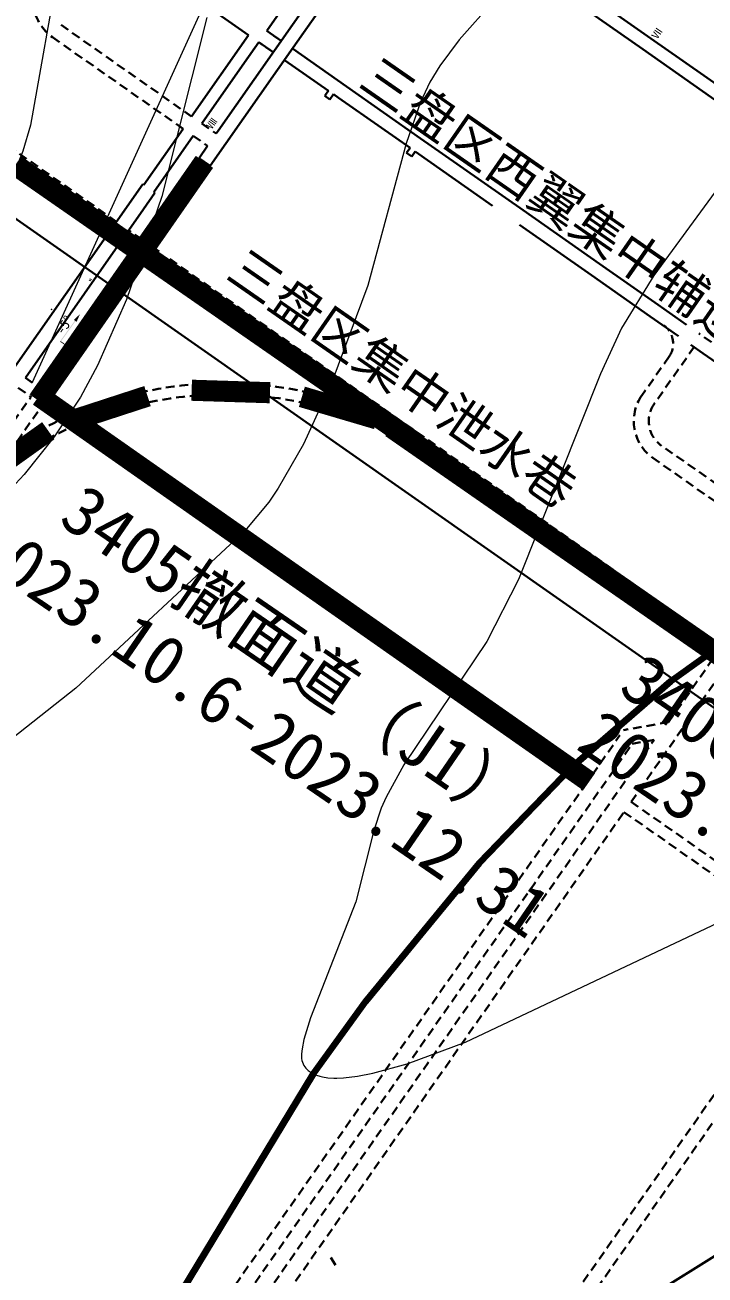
# Model space of a CAD drawing. Header units: inches. Extents: x 36473197 to 36486087, y 3899343 to 3911260.
# Drawn here: x 36480727 to 36481000, y 3905355 to 3905856 of the extents above; entities that cross this region are included whole.
import ezdxf

# ---------------------------------------------------------------- set-up
doc = ezdxf.new("R2010")
doc.units = ezdxf.units.IN
doc.header["$MEASUREMENT"] = 0
for name, pattern in [('ACAD_ISO02W100', [15, 12, -3]), ('厚煤层人工分层2', [0.005, 0.002, -0.001, 0.002]), ('虚线', [0.0045, 0.00175, -0.001, 0.00175])]:
    doc.linetypes.add(name, pattern=pattern)
doc.layers.get('0').update_dxf_attribs({"lineweight": 0})
doc.layers.get('Defpoints').update_dxf_attribs({"lineweight": 0})
doc.layers.add('0，2022年4季度接续', color=40, linetype='ACAD_ISO02W100')
for name, color, linetype, lineweight in [('2022年生产接续', 7, 'Continuous', 0), ('4煤底板等值线', 7, 'Continuous', 0), ('向北背斜轴', 7, 'Continuous', 0), ('四盘区泄水巷设计', 7, 'Continuous', 0), ('四盘区辅运巷', 7, 'Continuous', 0), ('巷道', 7, 'Continuous', 0), ('巷道掘进尺', 7, 'Continuous', 0), ('巷道注记', 7, 'Continuous', 0), ('西区开拓设计', 7, 'Continuous', 0)]:
    doc.layers.add(name, color=color, linetype=linetype, lineweight=lineweight)
doc.layers.add('保护煤柱', color=7, linetype='Continuous', lineweight=0, true_color=0xff0042)
doc.layers.add('巷道1', color=7, linetype='Continuous', lineweight=0, true_color=0x2d2d2d)
doc.styles.add('仿宋', font='simfang.ttf')
doc.styles.add('宋体', font='SIMSUN.TTC')
doc.linetypes.add('保护煤柱', pattern='A,0.0195,-0.001,[6,西北矿业高家堡煤矿2022年采掘接续图(2022.8.14).shx,S=1.01575e-06,R=0,X=0,Y=0],0.0195', length=0.04)
doc.dimstyles.get("Standard").update_dxf_attribs({"dimtxt": 30, "dimasz": 20, "dimexe": 0.18, "dimexo": 0.0625, "dimgap": 0.09, "dimtad": 1, "dimdec": 0, "dimzin": 0, "dimdsep": 46, "dimtxsty": '仿宋', "dimcen": 0.09, "dimclrd": 150, "dimclre": 150, "dimadec": 0, "dimazin": 0, "dimtfac": 1, "dimtdec": 0, "dimtofl": 0, "dimtmove": 0, "dimatfit": 3, "dimfxl": 1, "dimtolj": 1, "dimtzin": 0, "dimlwd": 0, "dimarcsym": 0})

# ---------------------------------------------------------------- blocks, each defined once
blk = doc.blocks.new('变坡点1_1_1_1_1_1')
at = {"true_color": 0xff0000}
for points in [[(-0.47, 3.69), (-0.19, -0.01), (0.19, 0.01), (-0.1, 3.72)], [(10.81, 4.73), (-0.29, 3.89), (-0.27, 3.52), (10.84, 4.36)], [(10.88, 3.8), (10.77, 5.28)], [(10.77, 5.28), (14.53, 4.83), (10.88, 3.8)]]:
    blk.add_hatch(color=1, dxfattribs=at).paths.add_polyline_path(points, flags=17)
blk = doc.blocks.new('*D204')
at = {"layer": 'Defpoints', "color": 0, "transparency": 16777216}
for p in [(36476925.52, 3911082.36), (36486060.15, 3904950.04), (36485936.09, 3904772.87)]:
    blk.add_point(p, dxfattribs=at)
at = {"layer": '四盘区辅运巷', "color": 150, "lineweight": -2, "transparency": 16777216}
for p, q in [((36476925.55, 3911082.41), (36477049.68, 3911259.68)), ((36485936.12, 3904772.92), (36486060.25, 3904950.19))]:
    blk.add_line(p, q, dxfattribs=at)
at = {"layer": '四盘区辅运巷', "color": 150, "lineweight": 0, "transparency": 16777216}
blk.add_line((36477065.96, 3911248.06), (36486043.76, 3904961.51), dxfattribs=at)
at = {"layer": '四盘区辅运巷', "color": 150, "transparency": 16777216}
for points in [[(36477067.87, 3911250.79), (36477064.05, 3911245.33), (36477049.58, 3911259.53)], [(36486045.68, 3904964.24), (36486041.85, 3904958.78), (36486060.15, 3904950.04)]]:
    blk.add_solid(points, dxfattribs=at)
at = {"layer": '四盘区辅运巷', "color": 0, "transparency": 16777216, "insert": (36481563.62, 3908117.29), "char_height": 30, "attachment_point": 5, "rotation": 324.9991, "style": '仿宋'}
blk.add_mtext('\\A1;1100', dxfattribs=at)

msp = doc.modelspace()

# ---------------------------------------------------------------- linework, layer by layer
at = {"layer": '0，2022年4季度接续', "color": 5, "linetype": 'ACAD_ISO02W100', "ltscale": 5, "const_width": 8.46}
msp.add_lwpolyline([(36480723.38, 3905799.9), (36480883.95, 3905688.42)], dxfattribs=at)
at = {"layer": '0，2022年4季度接续', "color": 2, "linetype": 'ACAD_ISO02W100', "ltscale": 5, "const_width": 8.46}
for points in [[(36480799.21, 3905801.15), (36480732.6, 3905705.5)], [(36480732.87, 3905707.3), (36480953.49, 3905552.69)]]:
    msp.add_lwpolyline(points, dxfattribs=at)
at = {"layer": '0，2022年4季度接续', "color": 1, "linetype": 'ACAD_ISO02W100', "ltscale": 5, "true_color": 0xff0000, "const_width": 8.46}
for points in [[(36480794.09, 3905709.6), (36480825.48, 3905708.61)], [(36480746.53, 3905697.53), (36480776.4, 3905707.26)], [(36480838.3, 3905706.98), (36480868.42, 3905698.1)], [(36480874.15, 3905694.71), (36481218.08, 3905455.93)]]:
    msp.add_lwpolyline(points, dxfattribs=at)
at = {"layer": '0，2022年4季度接续', "color": 1, "linetype": 'ACAD_ISO02W100', "ltscale": 5, "const_width": 8.46}
msp.add_lwpolyline([(36480711.01, 3905675.14), (36480736.59, 3905693.37)], dxfattribs=at)
at = {"layer": '2022年生产接续'}
msp.add_line((36480837.95, 3905949.7), (36480730.12, 3905712.73), dxfattribs=at)
at = {"layer": '4煤底板等值线', "color": 7, "linetype": 'Continuous', "lineweight": 0, "flags": 128}
for points in [[(36480741.04, 3905881.46), (36480729.45, 3905815.81), (36480726.35, 3905805.49), (36480718.34, 3905785.38), (36480708.52, 3905766.07), (36480700.01, 3905752.32), (36480693.72, 3905743.62), (36480690.34, 3905739.48), (36480683.09, 3905731.87), (36480621.43, 3905682.58), (36480553.56, 3905634.3), (36480532.09, 3905616.89), (36480502.47, 3905587.36), (36480475.76, 3905555.13), (36480451.52, 3905518.94), (36480430.15, 3905479.78), (36480421.46, 3905459.15), (36480419.18, 3905452.09), (36480415.99, 3905436.9), (36480409.45, 3905390.27), (36480404.41, 3905368.91)], [(36480915.42, 3905865.81), (36480901.33, 3905850.1), (36480893.58, 3905839.65), (36480889.56, 3905833.05), (36480885.9, 3905825.14), (36480880.14, 3905808.47), (36480864.73, 3905751.61), (36480850.36, 3905712.8), (36480838.91, 3905688), (36480828.83, 3905670.37), (36480825.03, 3905664.8), (36480815.47, 3905653.22), (36480747.71, 3905590.17), (36480676.73, 3905534.15), (36480652.14, 3905511.58), (36480630.63, 3905487.82), (36480611.29, 3905462.32), (36480600, 3905444.32), (36480590.3, 3905424.45), (36480578.45, 3905393.33), (36480569.5, 3905361.19), (36480552.65, 3905248.07)], [(36480800.17, 3905859.02), (36480782.14, 3905787.28), (36480768.02, 3905745.93), (36480756.4, 3905719.51), (36480749.56, 3905706.85), (36480738.91, 3905690.89), (36480726.9, 3905675.86), (36480718.19, 3905666.46), (36480702.98, 3905652.77), (36480686.63, 3905640.4), (36480675.18, 3905632.92), (36480609.07, 3905598.77), (36480600.17, 3905593.15), (36480592.2, 3905587.08), (36480577.19, 3905573.63), (36480556.28, 3905551.48), (36480525.8, 3905513.51), (36480502.39, 3905478.32), (36480489.17, 3905453.64), (36480483.61, 3905440.84), (36480477.68, 3905422.76), (36480471.22, 3905394.79), (36480467.39, 3905366.25), (36480466.18, 3905303.44)], [(36481004.07, 3905789.18), (36480979.4, 3905755.64), (36480966.48, 3905734.44), (36480958.02, 3905716.24), (36480925.16, 3905633.79), (36480912.4, 3905608.93), (36480879.17, 3905559.42), (36480872.07, 3905546.54), (36480870.1, 3905542.12), (36480867.2, 3905533.1), (36480859.99, 3905504.53), (36480841.78, 3905458.05), (36480839.14, 3905449.37), (36480838.36, 3905445.6), (36480838.12, 3905443.57), (36480838.1, 3905442.36), (36480838.16, 3905441.78), (36480838.32, 3905440.99), (36480838.54, 3905440.25), (36480838.81, 3905439.58), (36480839.14, 3905438.95), (36480839.51, 3905438.37), (36480839.93, 3905437.84), (36480840.38, 3905437.34), (36480840.88, 3905436.89), (36480841.6, 3905436.34), (36480842.38, 3905435.86), (36480843.22, 3905435.43), (36480844.11, 3905435.07), (36480845.55, 3905434.62), (36480846.57, 3905434.38), (36480848.76, 3905434.05), (36480851.12, 3905433.91), (36480852.36, 3905433.9), (36480854.97, 3905434), (36480860.62, 3905434.66), (36480866.79, 3905435.86), (36480880.52, 3905439.66), (36480903.95, 3905448.25), (36481121.53, 3905551.22)]]:
    msp.add_lwpolyline(points, dxfattribs=at)
at = {"layer": '保护煤柱', "color": 1, "linetype": '保护煤柱', "lineweight": 30, "ltscale": 3750, "true_color": 0xff0000, "flags": 128}
msp.add_lwpolyline([(36482519.48, 3904520.82), (36480126.41, 3906196.46)], dxfattribs=at)
at = {"layer": '向北背斜轴', "color": 1, "lineweight": 100, "true_color": 0xff0000, "flags": 128}
msp.add_lwpolyline([(36481014.31, 3905613.08), (36480986.08, 3905592.84), (36480946.4, 3905558.38), (36480909.36, 3905520.07), (36480863.75, 3905464.63), (36480842.76, 3905435.61), (36480700.41, 3905200.66)], dxfattribs=at)
at = {"layer": '四盘区泄水巷设计', "color": 30, "linetype": '虚线', "lineweight": 30, "ltscale": 2000, "true_color": 0xff8000}
for p, q in [((36480763.97, 3905777.16), (36480616.52, 3905880.41)), ((36480761.1, 3905773.07), (36480724.24, 3905798.88)), ((36480774.23, 3905769.98), (36480768.89, 3905773.72)), ((36480771.37, 3905765.88), (36480766.02, 3905769.63)), ((36480781.1, 3905765.17), (36480778.79, 3905766.78)), ((36480777.51, 3905761.58), (36480775.92, 3905762.69)), ((36480861.95, 3905702.45), (36480780.83, 3905759.25)), ((36480936.83, 3905656.12), (36480784.42, 3905762.84)), ((36480929.38, 3905655.24), (36480886.11, 3905685.54)), ((36481079.94, 3905550.12), (36480929.38, 3905655.24)), ((36481089.02, 3905549.26), (36480936.83, 3905656.12)), ((36480851.75, 3905358.94), (36480849.1, 3905363.18))]:
    msp.add_line(p, q, dxfattribs=at)
at = {"layer": '四盘区泄水巷设计', "color": 30, "linetype": 'Continuous', "lineweight": 30, "true_color": 0xff8000}
msp.add_line((36481040.86, 3905385.78), (36480946.82, 3905326.99), dxfattribs=at)
at = {"layer": '四盘区泄水巷设计', "color": 30, "linetype": '虚线', "lineweight": 30, "ltscale": 2000, "true_color": 0xff8000}
for centre, radius, start, end in [((36480807.3, 3905557.86), 154.57, 68.9133, 144.9937), ((36480807.29, 3905557.88), 150.03, 58.3083, 144.9961)]:
    msp.add_arc(centre, radius, start, end, dxfattribs=at)
at = {"layer": '四盘区辅运巷', "color": 30, "linetype": '虚线', "lineweight": 30, "ltscale": 2000, "true_color": 0xff8000}
for p, q in [((36480826.76, 3905845.09), (36480821.01, 3905849.12)), ((36480829.97, 3905849.69), (36480824.23, 3905853.71)), ((36481002.48, 3905728.9), (36480997.49, 3905732.39)), ((36480985.35, 3905576.56, 0.4), (36481007.45, 3905608.12, 0.4))]:
    msp.add_line(p, q, dxfattribs=at)
at = {"layer": '四盘区辅运巷', "color": 30, "linetype": 'Continuous', "lineweight": 30, "true_color": 0xff8000}
for p, q in [((36480885.91, 3905810.52), (36480856.18, 3905831.34)), ((36480881.68, 3905806.71), (36480853.02, 3905826.84)), ((36480894.68, 3905804.38), (36480885.91, 3905810.52)), ((36480914.72, 3905783.51), (36480883.72, 3905805.26)), ((36480926.98, 3905781.77), (36480894.68, 3905804.38)), ((36480957.68, 3905760.26), (36480926.98, 3905781.77)), ((36480954.47, 3905755.67), (36480925.56, 3905775.91)), ((36480981.19, 3905743.8), (36480957.68, 3905760.26)), ((36480977.98, 3905739.21), (36480954.47, 3905755.67)), ((36480992.58, 3905735.83), (36480981.19, 3905743.8)), ((36480989.36, 3905731.24), (36480977.98, 3905739.21)), ((36480999.26, 3905724.31), (36480994.28, 3905727.8)), ((36481007.87, 3905718.28), (36480999.26, 3905724.31))]:
    msp.add_line(p, q, dxfattribs=at)
at = {"layer": '四盘区辅运巷', "linetype": '虚线', "lineweight": 30, "ltscale": 2000}
for p, q in [((36480985.35, 3905576.56, 0.2), (36480967.26, 3905573.37, 0.2)), ((36480979.51, 3905569.43, 0.2), (36480970.76, 3905567.89, 0.2))]:
    msp.add_line(p, q, dxfattribs=at)
at = {"layer": '四盘区辅运巷', "color": 30, "linetype": 'Continuous', "lineweight": 30, "true_color": 0xff8000, "flags": 128}
for points in [[(36480804.75, 3905813.63), (36480841.74, 3905866.48)], [(36480801.56, 3905799.51), (36480834.76, 3905846.94)], [(36480797.06, 3905802.66), (36480800.46, 3905807.52)], [(36480796.86, 3905802.8), (36480801.56, 3905799.51)]]:
    msp.add_lwpolyline(points, dxfattribs=at)
at = {"layer": '四盘区辅运巷', "color": 30, "linetype": 'Continuous', "lineweight": 30, "true_color": 0xff8000, "elevation": 0.2, "flags": 128}
msp.add_lwpolyline([(36480834.76, 3905846.94), (36480846.24, 3905863.33)], dxfattribs=at)
at = {"layer": '四盘区辅运巷', "color": 30, "linetype": '虚线', "lineweight": 30, "ltscale": 2000, "true_color": 0xff8000, "flags": 128}
msp.add_lwpolyline([(36480803.93, 3905812.46), (36480804.75, 3905813.63)], dxfattribs=at)
at = {"layer": '四盘区辅运巷', "color": 7, "linetype": '虚线', "lineweight": 30, "ltscale": 2000, "elevation": 0.2, "flags": 128}
msp.add_lwpolyline([(36480764.18, 3905746.11), (36480801.56, 3905799.51)], dxfattribs=at)
at = {"layer": '四盘区辅运巷', "color": 7, "linetype": '虚线', "lineweight": 30, "ltscale": 2000, "flags": 128}
msp.add_lwpolyline([(36480765.9, 3905758.14), (36480797.06, 3905802.66)], dxfattribs=at)
at = {"layer": '四盘区辅运巷', "linetype": '虚线', "lineweight": 30, "ltscale": 2000, "flags": 128}
for points, elevation in [([(36480727.44, 3905714.61), (36480732.81, 3905710.85)], 0.2), ([(36480724.57, 3905710.51), (36480729.94, 3905706.76)], 0.2), ([(36480734.6, 3905703.5), (36480951.9, 3905551.42)], 0.2), ([(36480737.46, 3905707.6), (36480954.77, 3905555.51)], 0.2), ([(36479994.42, 3904162.27), (36480979.51, 3905569.43)], 0.2), ([(36480954.77, 3905555.51), (36480965.84, 3905571.33)], 0.2), ([(36479983.75, 3904157.77), (36480970.76, 3905567.89)], 0.2), ([(36480970.29, 3905544.59), (36480982.49, 3905562.02)], 0.4), ([(36480076.85, 3904092.56), (36481099.31, 3905553.5)], 0.2), ([(36479679.42, 3903733.44), (36480951.9, 3905551.42)], 0.2), ([(36480970.32, 3905544.63), (36481047.82, 3905490.39)], 0.2), ([(36479999.91, 3904158.43), (36480967.45, 3905540.53)], 0.4), ([(36480967.45, 3905540.53), (36481044.95, 3905486.3)], 0.2), ([(36480077.56, 3904104.07), (36481044.95, 3905486.3)], 0.2)]:
    msp.add_lwpolyline(points, dxfattribs=dict(at, elevation=elevation))
at = {"layer": '四盘区辅运巷', "color": 30, "linetype": '虚线', "lineweight": 30, "ltscale": 2000, "true_color": 0xff8000, "elevation": 0.4, "flags": 128}
msp.add_lwpolyline([(36480982.49, 3905562.02), (36481016.9, 3905611.17)], dxfattribs=at)
at = {"layer": '巷道', "color": 30, "linetype": 'Continuous', "lineweight": 30, "true_color": 0xff8000}
for p, q in [((36480816.92, 3905851.98), (36480790.84, 3905870.24)), ((36480794.07, 3905819.36), (36480816.92, 3905851.98)), ((36480821.01, 3905849.12), (36480826.78, 3905845.11)), ((36480824.23, 3905853.71), (36480829.98, 3905849.68)), ((36480834.47, 3905846.54), (36480856.18, 3905831.34)), ((36480831.28, 3905841.97), (36480848.93, 3905829.68)), ((36480848.94, 3905829.69), (36480847.51, 3905827.65)), ((36480848.94, 3905829.69), (36480847.51, 3905827.65)), ((36480850.99, 3905828.26), (36480849.56, 3905826.21)), ((36480850.99, 3905828.26), (36480849.56, 3905826.21)), ((36480850.99, 3905828.25), (36480853.02, 3905826.84)), ((36480774.87, 3905791.93), (36480790.63, 3905814.44)), ((36480881.71, 3905806.75), (36480880.27, 3905804.7)), ((36480881.71, 3905806.75), (36480880.27, 3905804.7)), ((36480883.76, 3905805.32), (36480882.32, 3905803.27)), ((36480883.76, 3905805.32), (36480882.32, 3905803.27))]:
    msp.add_line(p, q, dxfattribs=at)
at = {"layer": '巷道', "color": 30, "linetype": '虚线', "lineweight": 30, "ltscale": 2000, "true_color": 0xff8000}
for p, q in [((36480741.73, 3905856.01), (36480794.07, 3905819.36)), ((36480738.29, 3905851.09), (36480790.63, 3905814.44)), ((36480798.17, 3905816.49), (36480803.93, 3905812.46)), ((36480794.71, 3905811.55), (36480800.46, 3905807.52)), ((36480995.62, 3905727.03, 16.31), (36480979.56, 3905704.09, 10.2)), ((36480985.54, 3905723.1, 0.2), (36480974.64, 3905707.54, 8.13)), ((36481036.48, 3905649.59, 0.2), (36480982.51, 3905687.38, 0.2)), ((36481026.75, 3905649.08, 0.2), (36480979.06, 3905682.47, 0.2))]:
    msp.add_line(p, q, dxfattribs=at)
at = {"layer": '巷道', "color": 30, "linetype": 'Continuous', "lineweight": 30, "true_color": 0xff8000, "flags": 128}
for points in [[(36480824.23, 3905853.71), (36480870.4, 3905919.65)], [(36480815.28, 3905840.93), (36480821.01, 3905849.12)], [(36480798.17, 3905816.49), (36480815.28, 3905840.93)], [(36480849.56, 3905826.21), (36480847.51, 3905827.65)], [(36480849.56, 3905826.21), (36480847.51, 3905827.65)], [(36480778.96, 3905789.06), (36480794.71, 3905811.55)], [(36480882.32, 3905803.27), (36480880.27, 3905804.7)], [(36480882.32, 3905803.27), (36480880.27, 3905804.7)], [(36480774.46, 3905792.22), (36480774.87, 3905791.93)], [(36480778.96, 3905789.06), (36480779.37, 3905788.77)]]:
    msp.add_lwpolyline(points, dxfattribs=at)
at = {"layer": '巷道', "color": 7, "lineweight": 30, "flags": 128}
for points in [[(36480722.53, 3905718.05), (36480774.46, 3905792.22)], [(36480774.78, 3905782.22), (36480779.37, 3905788.77)], [(36480727.44, 3905714.61), (36480774.78, 3905782.22)]]:
    msp.add_lwpolyline(points, dxfattribs=at)
at = {"layer": '巷道', "color": 30, "linetype": '虚线', "lineweight": 30, "ltscale": 2000, "true_color": 0xff8000}
for centre, radius, start, end in [((36480748.62, 3905865.84), 18, 145.0002, 235.0002), ((36480978.17, 3905728.27, 0.2), 9, 325.0002, 55.0024), ((36480989.39, 3905697.21, 0.2), 18, 145.0002, 235.0002), ((36480989.39, 3905697.21, 0.2), 12, 145.0002, 235.0002)]:
    msp.add_arc(centre, radius, start, end, dxfattribs=at)
at = {"layer": '巷道1', "color": 30, "linetype": 'Continuous', "lineweight": 30, "true_color": 0xff8000}
for p, q in [((36480975.07, 3905846.26, 0.18), (36480942.36, 3905869.17, 0.18)), ((36480978.16, 3905850.66, 0.18), (36480959.54, 3905863.7, 0.18)), ((36480991.04, 3905841.64, 0.18), (36480978.16, 3905850.66, 0.18)), ((36481009.82, 3905821.92, 0.18), (36480975.07, 3905846.26, 0.18)), ((36481012.91, 3905826.33, 0.2), (36480991.04, 3905841.64, 0.18))]:
    msp.add_line(p, q, dxfattribs=at)
at = {"layer": '巷道掘进尺', "color": 3, "true_color": 0x00ff00, "const_width": 0.3}
for points in [[(36480799.51, 3905815.75, -1), (36480799.17, 3905815.75, -1), (36480799.51, 3905815.75)], [(36480738.07, 3905741.99, -1), (36480737.74, 3905741.99, -1), (36480738.07, 3905741.99)]]:
    msp.add_lwpolyline(points, format="xyb", dxfattribs=at)
at = {"layer": '西区开拓设计', "color": 7, "linetype": '虚线', "lineweight": 30, "ltscale": 2000}
for p, q in [((36480732.44, 3905710.97, 0.2), (36480765.53, 3905758.26, 0.2)), ((36479597.02, 3904088.28, 0.2), (36480729.58, 3905706.87, 0.2))]:
    msp.add_line(p, q, dxfattribs=at)
at = {"layer": '西区开拓设计', "color": 7, "linetype": '虚线', "lineweight": 30, "ltscale": 2000, "elevation": 0.2, "flags": 128}
for points in [[(36480753.27, 3905753.49), (36480753.41, 3905753.68)], [(36480753.5, 3905754.04), (36480753.63, 3905754.23)], [(36480737.1, 3905707.71), (36480763.82, 3905746.22)], [(36480642.08, 3905571.94), (36480734.23, 3905703.61)]]:
    msp.add_lwpolyline(points, dxfattribs=at)
at = {"layer": '西区开拓设计', "color": 7, "linetype": '厚煤层人工分层2', "lineweight": 30, "ltscale": 1200, "flags": 128}
for points, elevation in [([(36480764.2, 3905746.66), (36480764.28, 3905746.78)], 0.2), ([(36480997.2, 3905583.54), (36480997.25, 3905583.62)], 0.4)]:
    msp.add_lwpolyline(points, dxfattribs=dict(at, elevation=elevation))

# ---------------------------------------------------------------- block references
at = {"layer": '四盘区辅运巷', "color": 3, "lineweight": 30, "true_color": 0x00ff00, "xscale": 0.909090909090909, "yscale": 0.909090909090909, "rotation": 50.02641545443779}
msp.add_blockref('变坡点1_1_1_1_1_1', (36480744.24, 3905727.21), dxfattribs=at)

# ---------------------------------------------------------------- texts
at = {"layer": '四盘区辅运巷', "color": 1, "lineweight": 30, "true_color": 0xff0000, "style": '宋体'}
msp.add_text('-5°', height=4, rotation=55.0002, dxfattribs=at).set_placement((36480742.51, 3905731.52))
at = {"layer": '巷道掘进尺', "style": '宋体'}
for s, rotation, p in [('Ⅶ', 55.915, (36480980.8, 3905850.08, -0.2)), ('Ⅷ', 54.9733, (36480802.24, 3905814.04, -0.2))]:
    msp.add_text(s, height=3, rotation=rotation, dxfattribs=at).set_placement(p)
at = {"layer": '巷道注记', "style": '仿宋'}
for s, p in [('三盘区西翼集中辅运巷', (36480860.39, 3905831.77, -394.1)), ('三盘区集中泄水巷', (36480807.2, 3905754.89, -394.1))]:
    msp.add_text(s, height=15, rotation=325.199, dxfattribs=at).set_placement(p)
at = {"layer": '巷道注记', "color": 1, "true_color": 0xff0000, "style": '宋体'}
for s, p in [('3405撤面道（J1）', (36480740.07, 3905656.54, -0.2)), ('2023.10.6-2023.12.31', (36480704.47, 3905643.28, -0.2)), ('3406底部泄水巷（T1）', (36480964.53, 3905588.77, -0.2)), ('2023.1.1-2023.3.31', (36480947.63, 3905566.18, -0.2))]:
    msp.add_text(s, height=20, rotation=325.497, dxfattribs=at).set_placement(p)
at = {"layer": '西区开拓设计', "lineweight": 30, "style": '仿宋'}
msp.add_text('三盘区西翼泄水巷', height=10, rotation=32.0493, dxfattribs=at).set_placement((36480963.22, 3905313.59, -394.1))

# ---------------------------------------------------------------- dimensions: what is measured, and where the dimension line sits
at = {"layer": '四盘区辅运巷'}
dim = msp.add_aligned_dim(p1=(36476925.52, 3911082.36), p2=(36485936.09, 3904772.87), distance=216.29, text='1100', dimstyle='Standard', dxfattribs=at)
dim.commit()
dim.dimension.update_dxf_attribs({"geometry": '*D204', "text_midpoint": (36481563.62, 3908117.29)})

doc.saveas('drawing.dxf')
